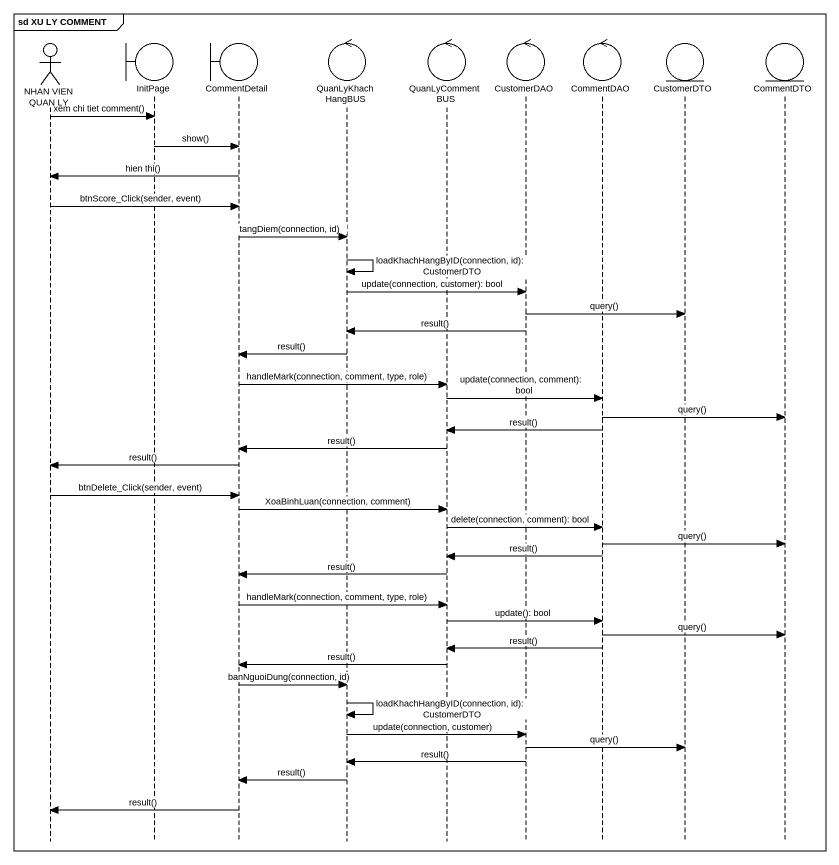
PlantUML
@startuml
mainframe sd XU LY COMMENT
hide footbox
actor "NHAN VIEN QUAN LY" as NHAN_VIEN_QUAN_LY
boundary InitPage
boundary CommentDetail
control QuanLyKhachHangBUS
control QuanLyCommentBUS
control CustomerDAO
control CommentDAO
entity CustomerDTO
entity CommentDTO

NHAN_VIEN_QUAN_LY -> InitPage : xem chi tiet comment()
InitPage -> CommentDetail : show()
CommentDetail -> NHAN_VIEN_QUAN_LY : hien thi()
NHAN_VIEN_QUAN_LY -> CommentDetail : btnScore_Click(sender, event)
CommentDetail -> QuanLyKhachHangBUS : tangDiem(connection, id)
QuanLyKhachHangBUS -> QuanLyKhachHangBUS : loadKhachHangByID(connection, id): CustomerDTO
QuanLyKhachHangBUS -> CustomerDAO : update(connection, customer): bool
CustomerDAO -> CustomerDTO : query()
CustomerDAO -> QuanLyKhachHangBUS : result()
QuanLyKhachHangBUS -> CommentDetail : result()
CommentDetail -> QuanLyCommentBUS : handleMark(connection, comment, type, role)
QuanLyCommentBUS -> CommentDAO : update(connection, comment): bool
CommentDAO -> CommentDTO : query()
CommentDAO -> QuanLyCommentBUS : result()
QuanLyCommentBUS -> CommentDetail : result()
CommentDetail -> NHAN_VIEN_QUAN_LY : result()
NHAN_VIEN_QUAN_LY -> CommentDetail : btnDelete_Click(sender, event)
CommentDetail -> QuanLyCommentBUS : XoaBinhLuan(connection, comment)
QuanLyCommentBUS -> CommentDAO : delete(connection, comment): bool
CommentDAO -> CommentDTO : query()
CommentDAO -> QuanLyCommentBUS : result()
QuanLyCommentBUS -> CommentDetail : result()
CommentDetail -> QuanLyCommentBUS : handleMark(connection, comment, type, role)
QuanLyCommentBUS -> CommentDAO : update(): bool
CommentDAO -> CommentDTO : query()
CommentDAO -> QuanLyCommentBUS : result()
QuanLyCommentBUS -> CommentDetail : result()
CommentDetail -> QuanLyKhachHangBUS : banNguoiDung(connection, id)
QuanLyKhachHangBUS -> QuanLyKhachHangBUS : loadKhachHangByID(connection, id): CustomerDTO
QuanLyKhachHangBUS -> CustomerDAO : update(connection, customer)
CustomerDAO -> CustomerDTO : query()
CustomerDAO -> QuanLyKhachHangBUS : result()
QuanLyKhachHangBUS -> CommentDetail : result()
CommentDetail -> NHAN_VIEN_QUAN_LY : result()
@enduml
